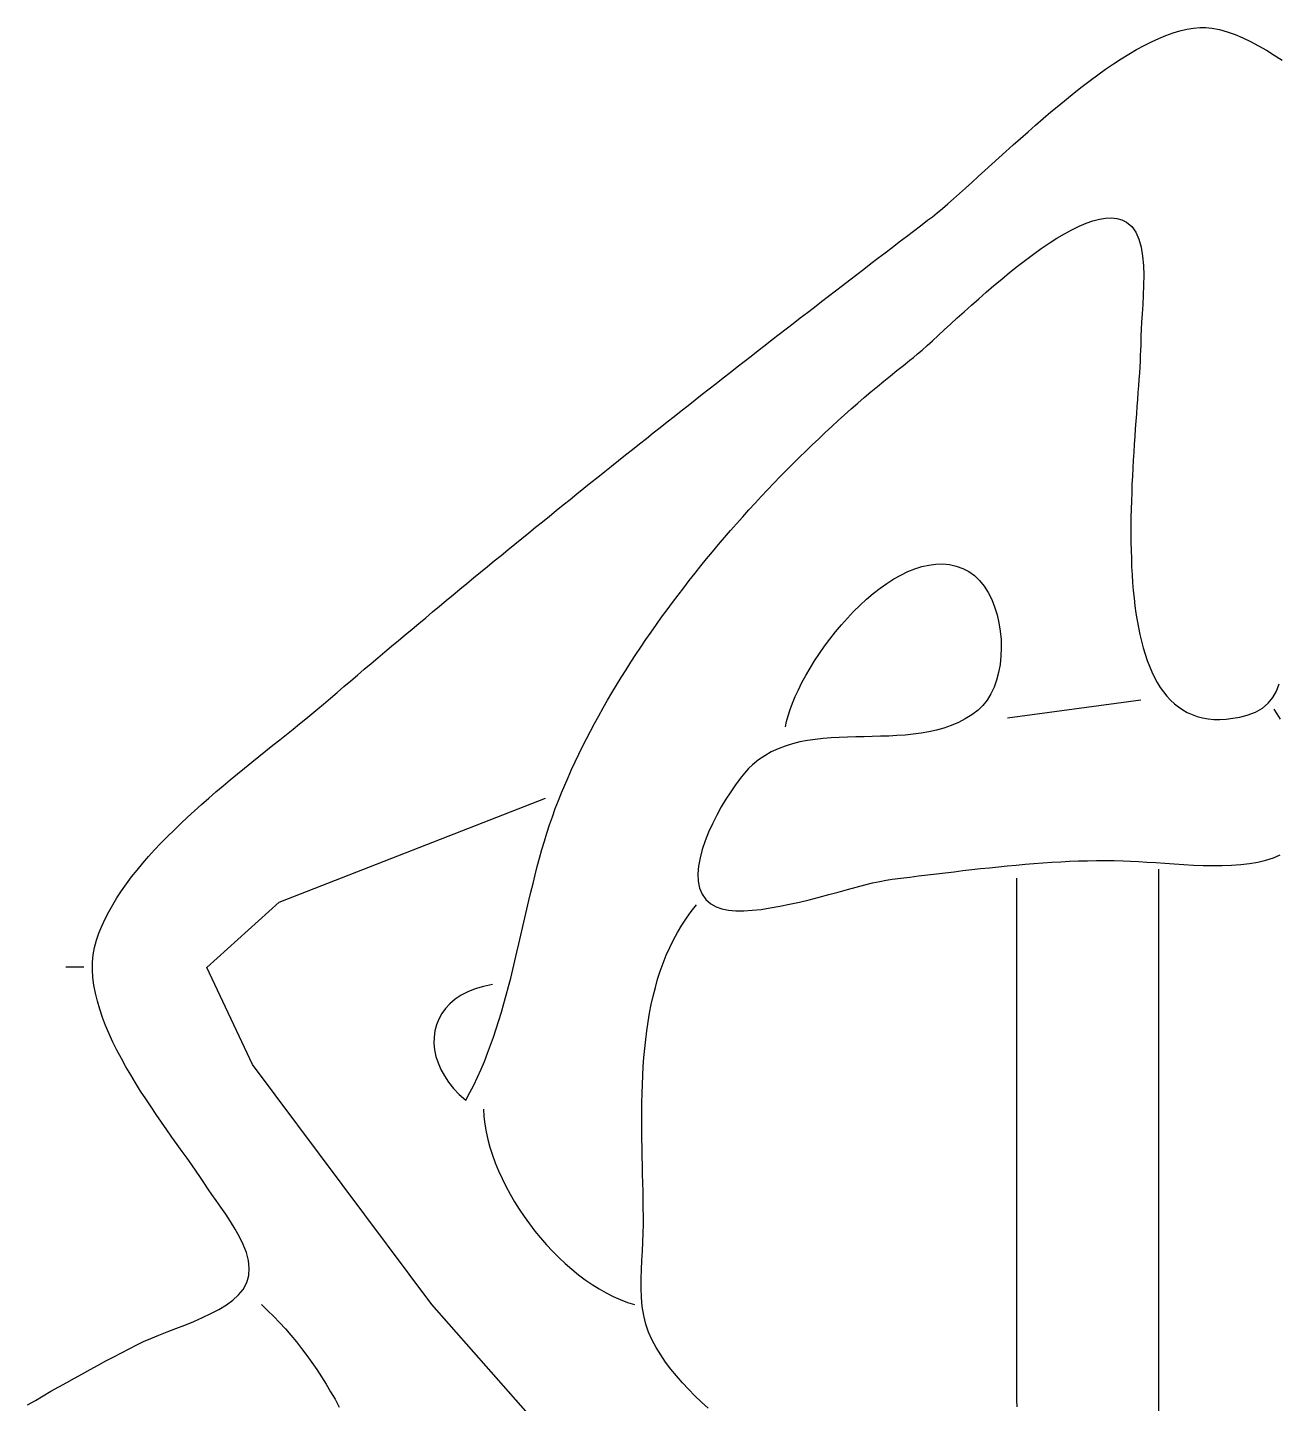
# Model space of a CAD drawing. Header units: millimetres. Extents: x 11 to 803, y 3 to 1113.
# Drawn here: x 265.2 to 406, y 957.8 to 1112.6 of the extents above; entities that cross this region are included whole.
import ezdxf

# ---------------------------------------------------------------- set-up
doc = ezdxf.new("R2010")
doc.units = ezdxf.units.MM
doc.layers.add('0_0_0', color=3, linetype='Continuous')

msp = doc.modelspace()

# ---------------------------------------------------------------- linework, layer by layer
at = {"layer": '0_0_0'}
for points in [[(265.2, 957.63), (266.08, 958.15), (266.96, 958.66), (267.84, 959.17), (268.72, 959.67), (269.61, 960.16), (270.49, 960.66), (271.38, 961.15), (272.26, 961.63), (273.14, 962.11), (274.03, 962.58), (274.9, 963.04), (275.78, 963.51), (276.65, 963.96), (277.52, 964.41), (278.26, 964.76), (279.08, 965.12), (279.98, 965.48), (280.93, 965.85), (281.91, 966.22), (282.91, 966.62), (283.91, 967.03), (284.9, 967.46), (285.85, 967.91), (286.75, 968.39), (287.58, 968.9), (288.32, 969.44), (288.96, 970.02), (289.48, 970.64), (289.89, 971.4), (290.11, 972.2), (290.16, 973.04), (290.06, 973.9), (289.83, 974.78), (289.49, 975.67), (289.07, 976.55), (288.59, 977.42), (288.06, 978.27), (287.51, 979.09), (286.96, 979.88), (286.43, 980.62), (285.95, 981.3), (285.54, 981.92), (285.12, 982.56), (284.67, 983.23), (284.18, 983.92), (283.68, 984.64), (283.15, 985.39), (282.6, 986.16), (282.03, 986.95), (281.46, 987.76), (280.87, 988.59), (280.28, 989.44), (279.69, 990.3), (279.1, 991.17), (278.51, 992.06), (277.93, 992.95), (277.36, 993.86), (276.81, 994.77), (276.28, 995.69), (275.76, 996.61), (275.27, 997.54), (274.82, 998.46), (274.39, 999.39), (273.99, 1000.31), (273.64, 1001.23), (273.33, 1002.15), (273.06, 1003.06), (272.84, 1003.96), (272.68, 1004.85), (272.56, 1005.73), (272.51, 1006.6), (272.52, 1007.45), (272.6, 1008.29), (272.74, 1009.11), (272.96, 1009.92), (273.24, 1010.72), (273.57, 1011.52), (273.93, 1012.32), (274.34, 1013.12), (274.79, 1013.91), (275.27, 1014.7), (275.79, 1015.49), (276.34, 1016.26), (276.92, 1017.04), (277.53, 1017.81), (278.17, 1018.58), (278.83, 1019.34), (279.51, 1020.09), (280.22, 1020.84), (280.94, 1021.58), (281.69, 1022.32), (282.44, 1023.05), (283.22, 1023.77), (284, 1024.49), (284.79, 1025.2), (285.59, 1025.9), (286.4, 1026.6), (287.21, 1027.28), (288.02, 1027.96), (288.83, 1028.63), (289.64, 1029.29), (290.45, 1029.95), (291.25, 1030.59), (292.04, 1031.23), (292.83, 1031.85), (293.6, 1032.47), (294.36, 1033.08), (295.1, 1033.67), (295.83, 1034.26), (296.54, 1034.83), (297.22, 1035.4), (297.89, 1035.95), (298.52, 1036.49), (299.29, 1037.15), (300.05, 1037.8), (300.81, 1038.45), (301.58, 1039.11), (302.34, 1039.76), (303.11, 1040.41), (303.87, 1041.06), (304.64, 1041.7), (305.41, 1042.35), (306.17, 1043), (306.94, 1043.64), (307.71, 1044.29), (308.48, 1044.93), (309.25, 1045.57), (310.02, 1046.21), (310.79, 1046.86), (311.56, 1047.5), (312.33, 1048.14), (313.1, 1048.77), (313.87, 1049.41), (314.64, 1050.05), (315.41, 1050.69), (316.19, 1051.32), (316.96, 1051.96), (317.73, 1052.59), (318.51, 1053.22), (319.28, 1053.86), (320.06, 1054.49), (320.83, 1055.12), (321.61, 1055.75), (322.38, 1056.38), (323.16, 1057.01), (323.94, 1057.64), (324.71, 1058.27), (325.49, 1058.9), (326.27, 1059.52), (327.05, 1060.15), (327.83, 1060.78), (328.61, 1061.4), (329.39, 1062.03), (330.17, 1062.65), (330.95, 1063.27), (331.73, 1063.9), (332.51, 1064.52), (333.29, 1065.14), (334.08, 1065.76), (334.86, 1066.38), (335.64, 1067), (336.43, 1067.62), (337.21, 1068.24), (338, 1068.86), (338.78, 1069.48), (339.57, 1070.1), (340.35, 1070.72), (341.14, 1071.34), (341.93, 1071.95), (342.71, 1072.57), (343.5, 1073.18), (344.29, 1073.8), (345.08, 1074.42), (345.87, 1075.03), (346.66, 1075.64), (347.44, 1076.26), (348.23, 1076.87), (349.03, 1077.49), (349.82, 1078.1), (350.61, 1078.71), (351.4, 1079.32), (352.19, 1079.94), (352.98, 1080.55), (353.78, 1081.16), (354.57, 1081.77), (355.37, 1082.38), (356.16, 1082.99), (356.95, 1083.6), (357.75, 1084.21), (358.55, 1084.82), (359.34, 1085.43), (360.14, 1086.04), (360.93, 1086.65), (361.73, 1087.26), (362.53, 1087.87), (363.33, 1088.48), (364.13, 1089.09), (364.93, 1089.7), (365.72, 1090.31), (366.52, 1090.92), (367.05, 1091.32), (367.6, 1091.77), (368.18, 1092.26), (368.79, 1092.78), (369.43, 1093.34), (370.09, 1093.92), (370.78, 1094.54), (371.49, 1095.18), (372.22, 1095.84), (372.97, 1096.52), (373.74, 1097.23), (374.53, 1097.94), (375.33, 1098.67), (376.14, 1099.4), (376.97, 1100.14), (377.82, 1100.89), (378.67, 1101.63), (379.53, 1102.37), (380.4, 1103.11), (381.27, 1103.84), (382.15, 1104.56), (383.03, 1105.27), (383.91, 1105.96), (384.8, 1106.63), (385.68, 1107.28), (386.56, 1107.91), (387.44, 1108.51), (388.31, 1109.08), (389.17, 1109.62), (390.03, 1110.12), (390.88, 1110.58), (391.71, 1111.01), (392.54, 1111.39), (393.35, 1111.72), (394.14, 1112.01), (394.92, 1112.24), (395.68, 1112.42), (396.43, 1112.55), (397.15, 1112.61), (397.85, 1112.61), (398.52, 1112.54), (399.38, 1112.38), (400.25, 1112.14), (401.12, 1111.83), (402, 1111.46), (402.88, 1111.03), (403.77, 1110.56), (404.65, 1110.05), (405.53, 1109.51), (406.41, 1108.93)], [(317.52, 1004.92), (316.52, 1004.72), (315.6, 1004.45), (314.77, 1004.12), (314.01, 1003.72), (313.34, 1003.28), (312.75, 1002.78), (312.25, 1002.24), (311.83, 1001.66), (311.49, 1001.04), (311.23, 1000.39), (311.05, 999.72), (310.96, 999.02), (310.95, 998.31), (311.02, 997.58), (311.17, 996.85), (311.41, 996.11), (311.72, 995.38), (312.12, 994.66), (312.6, 993.94), (313.16, 993.24), (313.8, 992.57), (314.52, 991.92), (314.99, 992.77), (315.43, 993.63), (315.85, 994.51), (316.25, 995.4), (316.63, 996.29), (316.99, 997.2), (317.33, 998.11), (317.66, 999.03), (317.97, 999.96), (318.27, 1000.9), (318.55, 1001.84), (318.83, 1002.79), (319.09, 1003.74), (319.34, 1004.7), (319.59, 1005.66), (319.83, 1006.62), (320.06, 1007.59), (320.29, 1008.56), (320.52, 1009.53), (320.74, 1010.5), (320.96, 1011.47), (321.19, 1012.44), (321.41, 1013.41), (321.63, 1014.38), (321.86, 1015.34), (322.1, 1016.3), (322.34, 1017.26), (322.58, 1018.22), (322.84, 1019.17), (323.1, 1020.11), (323.38, 1021.05), (323.67, 1021.98), (323.97, 1022.91), (324.28, 1023.82), (324.61, 1024.73), (324.95, 1025.63), (325.3, 1026.5), (325.67, 1027.37), (326.04, 1028.24), (326.43, 1029.11), (326.84, 1029.98), (327.25, 1030.85), (327.68, 1031.71), (328.12, 1032.58), (328.57, 1033.45), (329.03, 1034.32), (329.5, 1035.18), (329.99, 1036.05), (330.48, 1036.91), (330.99, 1037.77), (331.51, 1038.63), (332.03, 1039.49), (332.57, 1040.35), (333.12, 1041.2), (333.67, 1042.05), (334.24, 1042.9), (334.81, 1043.75), (335.39, 1044.59), (335.99, 1045.43), (336.58, 1046.27), (337.19, 1047.1), (337.81, 1047.93), (338.43, 1048.76), (339.06, 1049.58), (339.69, 1050.4), (340.34, 1051.22), (340.99, 1052.03), (341.64, 1052.83), (342.31, 1053.63), (342.97, 1054.43), (343.65, 1055.22), (344.33, 1056), (345.01, 1056.78), (345.7, 1057.56), (346.39, 1058.33), (347.09, 1059.09), (347.79, 1059.85), (348.5, 1060.6), (349.21, 1061.34), (349.92, 1062.08), (350.64, 1062.81), (351.36, 1063.53), (352.08, 1064.25), (352.8, 1064.96), (353.53, 1065.66), (354.26, 1066.35), (354.99, 1067.04), (355.72, 1067.71), (356.45, 1068.38), (357.18, 1069.05), (357.92, 1069.7), (358.65, 1070.34), (359.39, 1070.98), (360.12, 1071.61), (360.86, 1072.22), (361.59, 1072.83), (362.33, 1073.43), (363.06, 1074.02), (363.79, 1074.6), (364.52, 1075.17), (364.93, 1075.49), (365.38, 1075.88), (365.89, 1076.32), (366.45, 1076.82), (367.05, 1077.37), (367.7, 1077.95), (368.38, 1078.58), (369.1, 1079.24), (369.86, 1079.93), (370.64, 1080.63), (371.45, 1081.36), (372.28, 1082.09), (373.12, 1082.83), (373.99, 1083.57), (374.86, 1084.31), (375.75, 1085.04), (376.64, 1085.75), (377.53, 1086.44), (378.42, 1087.1), (379.31, 1087.73), (380.19, 1088.33), (381.06, 1088.89), (381.91, 1089.39), (382.75, 1089.85), (383.56, 1090.25), (384.35, 1090.58), (385.12, 1090.85), (385.85, 1091.04), (386.54, 1091.15), (387.2, 1091.18), (387.82, 1091.12), (388.39, 1090.97), (388.92, 1090.71), (389.5, 1090.23), (389.95, 1089.58), (390.3, 1088.8), (390.55, 1087.89), (390.71, 1086.9), (390.81, 1085.84), (390.84, 1084.74), (390.83, 1083.62), (390.79, 1082.51), (390.73, 1081.43), (390.66, 1080.4), (390.59, 1079.46), (390.54, 1078.62), (390.52, 1077.92), (390.52, 1077.41), (390.51, 1076.87), (390.49, 1076.3), (390.46, 1075.7), (390.43, 1075.07), (390.39, 1074.42), (390.35, 1073.73), (390.3, 1073.02), (390.25, 1072.29), (390.19, 1071.53), (390.13, 1070.76), (390.08, 1069.96), (390.02, 1069.14), (389.95, 1068.31), (389.89, 1067.46), (389.83, 1066.6), (389.78, 1065.72), (389.72, 1064.84), (389.66, 1063.94), (389.61, 1063.03), (389.57, 1062.12), (389.52, 1061.2), (389.49, 1060.27), (389.46, 1059.34), (389.43, 1058.41), (389.41, 1057.48), (389.4, 1056.55), (389.4, 1055.62), (389.41, 1054.69), (389.42, 1053.77), (389.45, 1052.85), (389.48, 1051.94), (389.53, 1051.04), (389.59, 1050.15), (389.67, 1049.27), (389.75, 1048.4), (389.85, 1047.55), (389.97, 1046.71), (390.1, 1045.89), (390.24, 1045.09), (390.41, 1044.31), (390.59, 1043.55), (390.78, 1042.81), (391, 1042.09), (391.23, 1041.4), (391.49, 1040.74), (391.76, 1040.1), (392.06, 1039.49), (392.37, 1038.91), (392.71, 1038.37), (393.07, 1037.85), (393.46, 1037.37), (393.87, 1036.93), (394.3, 1036.52), (394.76, 1036.16), (395.24, 1035.83), (395.75, 1035.54), (396.29, 1035.3), (396.86, 1035.1), (397.45, 1034.94), (398.08, 1034.83), (398.73, 1034.77), (399.41, 1034.76), (400.13, 1034.8), (400.88, 1034.89), (401.65, 1035.03), (402.47, 1035.23), (403.41, 1035.58), (404.2, 1036.03), (404.85, 1036.59), (405.37, 1037.24), (405.78, 1037.96), (406.08, 1038.75)], [(350.52, 1033.92), (350.64, 1034.53), (350.81, 1035.18), (351.03, 1035.87), (351.3, 1036.59), (351.61, 1037.34), (351.97, 1038.11), (352.37, 1038.9), (352.81, 1039.71), (353.28, 1040.53), (353.79, 1041.35), (354.34, 1042.17), (354.92, 1042.99), (355.52, 1043.81), (356.15, 1044.61), (356.81, 1045.39), (357.49, 1046.16), (358.19, 1046.9), (358.91, 1047.61), (359.65, 1048.29), (360.4, 1048.93), (361.16, 1049.52), (361.93, 1050.07), (362.71, 1050.57), (363.5, 1051.01), (364.28, 1051.39), (365.07, 1051.71), (365.86, 1051.96), (366.65, 1052.13), (367.43, 1052.23), (368.21, 1052.25), (368.97, 1052.18), (369.72, 1052.01), (370.47, 1051.76), (371.16, 1051.4), (371.79, 1050.94), (372.37, 1050.38), (372.88, 1049.74), (373.34, 1049.03), (373.73, 1048.25), (374.06, 1047.42), (374.34, 1046.54), (374.55, 1045.63), (374.7, 1044.7), (374.78, 1043.76), (374.81, 1042.81), (374.77, 1041.87), (374.67, 1040.94), (374.51, 1040.05), (374.29, 1039.19), (374, 1038.38), (373.65, 1037.63), (373.23, 1036.94), (372.75, 1036.33), (372.21, 1035.81), (371.49, 1035.28), (370.75, 1034.82), (369.98, 1034.42), (369.18, 1034.08), (368.36, 1033.79), (367.52, 1033.55), (366.66, 1033.36), (365.78, 1033.21), (364.89, 1033.09), (363.98, 1033), (363.07, 1032.94), (362.15, 1032.89), (361.22, 1032.86), (360.29, 1032.84), (359.36, 1032.82), (358.43, 1032.8), (357.5, 1032.78), (356.58, 1032.74), (355.67, 1032.69), (354.76, 1032.62), (353.87, 1032.52), (353, 1032.39), (352.14, 1032.23), (351.3, 1032.02), (350.48, 1031.77), (349.69, 1031.47), (348.92, 1031.11), (348.18, 1030.68), (347.47, 1030.2), (346.79, 1029.64), (346.37, 1029.23), (345.91, 1028.71), (345.41, 1028.1), (344.89, 1027.4), (344.36, 1026.63), (343.82, 1025.8), (343.29, 1024.91), (342.78, 1023.99), (342.3, 1023.03), (341.86, 1022.07), (341.47, 1021.09), (341.15, 1020.12), (340.9, 1019.18), (340.73, 1018.26), (340.66, 1017.38), (340.7, 1016.55), (340.85, 1015.79), (341.13, 1015.1), (341.56, 1014.5), (342.13, 1014), (342.7, 1013.69), (343.36, 1013.46), (344.11, 1013.31), (344.93, 1013.24), (345.82, 1013.23), (346.77, 1013.29), (347.77, 1013.39), (348.81, 1013.55), (349.89, 1013.74), (350.98, 1013.96), (352.09, 1014.21), (353.2, 1014.48), (354.3, 1014.77), (355.39, 1015.05), (356.46, 1015.34), (357.5, 1015.63), (358.49, 1015.89), (359.44, 1016.14), (360.32, 1016.36), (361.14, 1016.54), (361.87, 1016.69), (362.52, 1016.79), (363.52, 1016.91), (364.51, 1017.03), (365.5, 1017.15), (366.5, 1017.27), (367.5, 1017.39), (368.49, 1017.51), (369.49, 1017.63), (370.49, 1017.75), (371.49, 1017.86), (372.48, 1017.98), (373.48, 1018.08), (374.49, 1018.19), (375.49, 1018.29), (376.49, 1018.38), (377.49, 1018.47), (378.49, 1018.55), (379.49, 1018.62), (380.5, 1018.69), (381.5, 1018.75), (382.5, 1018.8), (383.51, 1018.84), (384.51, 1018.86), (385.51, 1018.88), (386.52, 1018.89), (387.52, 1018.88), (388.52, 1018.87), (389.36, 1018.83), (390.26, 1018.79), (391.2, 1018.72), (392.2, 1018.65), (393.22, 1018.58), (394.28, 1018.5), (395.35, 1018.43), (396.43, 1018.38), (397.52, 1018.34), (398.61, 1018.32), (399.68, 1018.32), (400.74, 1018.36), (401.76, 1018.43), (402.75, 1018.55), (403.7, 1018.71), (404.6, 1018.92), (405.44, 1019.19), (406.21, 1019.52)], [(390.52, 1036.92), (375.52, 1034.92)], [(406.23, 1034.79), (405.87, 1035.39), (405.52, 1035.92)], [(374.52, 854.92), (364.02, 874.92), (344.2, 923.92), (341.78, 936.91), (324.07, 953.8), (310.71, 968.92), (290.53, 995.92), (285.39, 1006.86), (293.52, 1014.21), (323.52, 1025.92)], [(392.52, 1017.92), (392.52, 934.92)], [(376.52, 1016.92), (376.52, 958.92), (376.54, 958.21), (376.57, 957.43)], [(341.82, 957.26), (341.06, 957.96), (340.32, 958.67), (339.6, 959.4), (338.91, 960.14), (338.25, 960.9), (337.62, 961.67), (337.03, 962.46), (336.48, 963.26), (335.97, 964.08), (335.5, 964.92), (335.1, 965.81), (334.78, 966.74), (334.56, 967.71), (334.4, 968.71), (334.31, 969.73), (334.27, 970.77), (334.27, 971.81), (334.3, 972.86), (334.35, 973.9), (334.41, 974.94), (334.47, 975.95), (334.51, 976.95), (334.52, 977.92), (334.52, 978.83), (334.51, 979.76), (334.5, 980.7), (334.48, 981.65), (334.46, 982.61), (334.44, 983.59), (334.41, 984.58), (334.39, 985.57), (334.37, 986.57), (334.36, 987.58), (334.35, 988.59), (334.34, 989.6), (334.34, 990.62), (334.35, 991.64), (334.38, 992.66), (334.41, 993.68), (334.45, 994.7), (334.51, 995.72), (334.59, 996.73), (334.68, 997.74), (334.78, 998.75), (334.91, 999.74), (335.06, 1000.73), (335.22, 1001.71), (335.41, 1002.68), (335.63, 1003.64), (335.87, 1004.59), (336.13, 1005.53), (336.43, 1006.45), (336.75, 1007.35), (337.1, 1008.24), (337.49, 1009.11), (337.9, 1009.96), (338.35, 1010.8), (338.84, 1011.61), (339.36, 1012.4), (339.92, 1013.17), (340.52, 1013.92)], [(269.52, 1006.92), (271.52, 1006.92)], [(316.52, 990.92), (316.57, 990.08), (316.67, 989.23), (316.82, 988.38), (317.01, 987.51), (317.25, 986.63), (317.53, 985.75), (317.85, 984.87), (318.21, 983.99), (318.61, 983.11), (319.05, 982.23), (319.52, 981.36), (320.02, 980.5), (320.55, 979.65), (321.11, 978.82), (321.7, 978), (322.32, 977.2), (322.96, 976.42), (323.62, 975.66), (324.31, 974.93), (325.01, 974.22), (325.73, 973.54), (326.47, 972.9), (327.22, 972.29), (327.98, 971.72), (328.75, 971.18), (329.53, 970.69), (330.32, 970.24), (331.12, 969.83), (331.92, 969.48), (332.72, 969.17), (333.52, 968.92)], [(291.52, 968.92), (292.23, 968.27), (292.91, 967.6), (293.57, 966.91), (294.22, 966.21), (294.85, 965.48), (295.46, 964.74), (296.05, 963.98), (296.63, 963.21), (297.2, 962.42), (297.75, 961.61), (298.28, 960.8), (298.8, 959.96), (299.31, 959.12), (299.81, 958.27), (300.29, 957.4)]]:
    msp.add_lwpolyline(points, dxfattribs=at)

doc.saveas('drawing.dxf')
